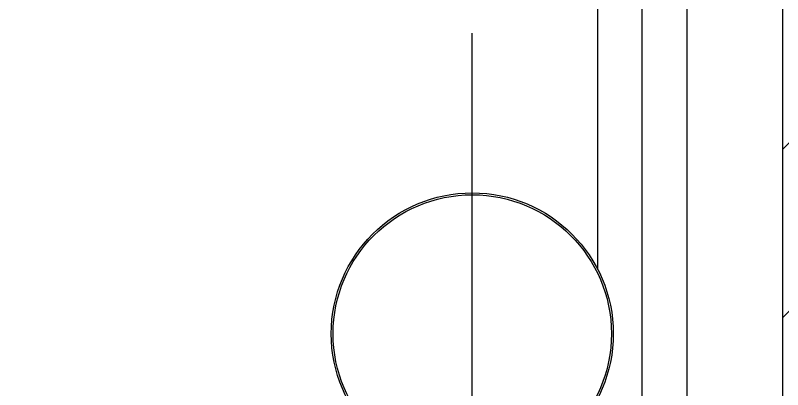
# Model space of a CAD drawing. Header units: millimetres. Extents: x 6110 to 6704, y -2661 to -1821.
# Drawn here: x 6599.22 to 6619.62, y -2398.47 to -2388.5 of the extents above; entities that cross this region are included whole.
import ezdxf

# ---------------------------------------------------------------- set-up
doc = ezdxf.new("R2010")
doc.units = ezdxf.units.MM
doc.header["$LTSCALE"] = 0.1
doc.linetypes.add('HIDDEN2', pattern=[4.7625, 3.175, -1.5875])
doc.layers.get('0').update_dxf_attribs({"lineweight": 15})
doc.layers.add('1', color=4, linetype='HIDDEN2', lineweight=13)
doc.layers.add('DIM', color=3, linetype='Continuous', lineweight=9)

msp = doc.modelspace()

# ---------------------------------------------------------------- hatches: boundary and pattern name
at = {"layer": 'DIM'}
h = msp.add_hatch(dxfattribs=at)
h.set_pattern_fill('ANSI31', color=2)
edge = h.paths.add_edge_path()
edge.add_line((6619.617, -2595.98), (6619.617, -1962.206))
edge.add_line((6634.617, -1966.11), (6619.617, -1966.11))
edge.add_line((6634.617, -2610.98), (6634.617, -1966.11))
edge.add_line((6634.617, -2610.98), (6184.457, -2610.98))
edge.add_line((6619.617, -2595.98), (6184.457, -2595.98))
edge.add_line((6184.457, -2610.98), (6184.457, -2595.98))

# ---------------------------------------------------------------- linework, layer by layer
msp.add_line((6619.617, -2595.98), (6619.617, -1962.206))
at = {"layer": '1', "color": 7, "linetype": 'Continuous', "lineweight": -3}
for p, q in [((6617.074, -2158.425), (6617.074, -2518.039)), ((6619.617, -2158.425), (6619.617, -2518.039)), ((6614.705, -2395.266), (6614.705, -2158.67)), ((6615.878, -2158.67), (6615.878, -2517.795)), ((6611.367, -2404.98), (6611.367, -2388.98))]:
    msp.add_line(p, q, dxfattribs=at)
for radius in [3.75, 3.7]:
    msp.add_circle((6611.367, -2396.98), radius, dxfattribs=at)

doc.saveas('drawing.dxf')
